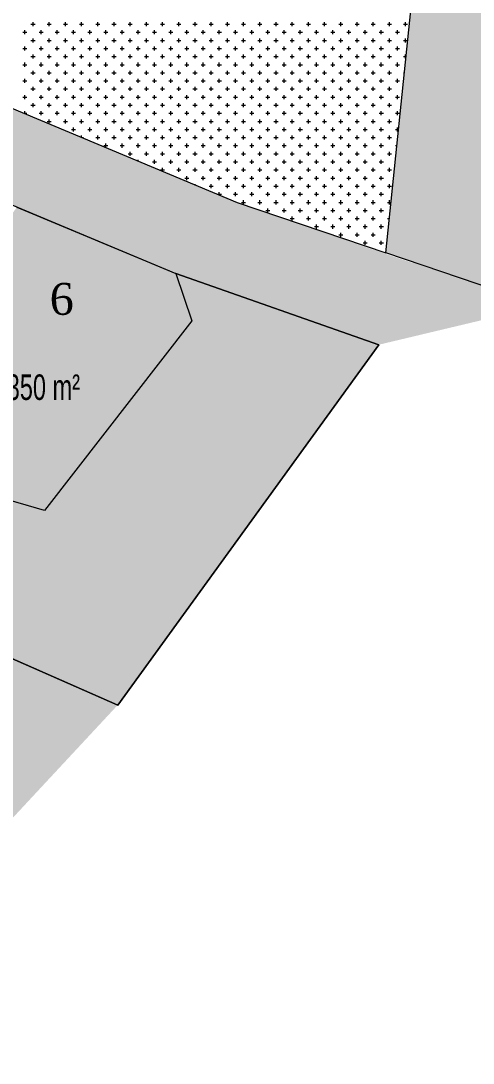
# Model space of a CAD drawing. Header units: metres. Extents: x 476631 to 477421, y 4483749 to 4484052.
# Drawn here: x 476745.1 to 476780.6, y 4483749.4 to 4483831.1 of the extents above; entities that cross this region are included whole.
import ezdxf

# ---------------------------------------------------------------- set-up
doc = ezdxf.new("R2010")
doc.units = ezdxf.units.M
for name, color, linetype, lineweight in [('M2', 1, 'Continuous', 25), ('PL_KÜLTÜREL_TESİS', 151, 'Continuous', 0), ('serbest', 10, 'Continuous', 0), ('TK_PARSEL', 1, 'Continuous', 0), ('ZC_7', 18, 'Continuous', 0)]:
    doc.layers.add(name, color=color, linetype=linetype, lineweight=lineweight)
doc.styles.add('M2', font='', dxfattribs={"width": 0.9, "height": 12})
doc.styles.get("Standard").update_dxf_attribs({"font": 'TimesNewRoman.ttf'})
doc.styles.get('M2').set_extended_font_data('Swis721 LtCn BT')

msp = doc.modelspace()

# ---------------------------------------------------------------- hatches: boundary and pattern name
at = {"layer": 'M2', "true_color": 0x636466}
h = msp.add_hatch(color=251, dxfattribs=at)
h.dxf.hatch_style = 1
h.paths.add_polyline_path([(476762.108, 4483816.903), (476730.459, 4483830.136), (476730.286, 4483832.005), (476721.573, 4483838.246), (476726.272, 4483824.301), (476744.832, 4483816.541), (476757.288, 4483811.333), (476773.205, 4483805.753), (476786.012, 4483808.806), (476773.744, 4483812.878)])
at = {"layer": 'serbest'}
h = msp.add_hatch(color=14, dxfattribs=at)
h.dxf.hatch_style = 1
h.paths.add_polyline_path([(476758.541, 4483807.638), (476757.288, 4483811.333), (476744.83, 4483816.539), (476735.292, 4483803.184), (476732.212, 4483798.87), (476739.075, 4483795.065), (476747.001, 4483792.748)])
at = {"layer": 'TK_PARSEL', "true_color": 0x136734}
h = msp.add_hatch(color=116, dxfattribs=at)
h.dxf.hatch_style = 1
h.paths.add_polyline_path([(476836.659, 4483823.649), (476831.953, 4483841.207), (476782.3, 4483850.423), (476777.593, 4483850.026), (476773.752, 4483812.959), (476786.012, 4483808.806), (476835.196, 4483804.955)])
h = msp.add_hatch(color=116, dxfattribs=at)
h.dxf.hatch_style = 1
h.paths.add_polyline_path([(476773.205, 4483805.753), (476757.288, 4483811.333), (476758.541, 4483807.638), (476747.001, 4483792.748), (476739.075, 4483795.065), (476732.212, 4483798.87), (476732.763, 4483786.87), (476732.637, 4483786.322), (476752.735, 4483777.5)])
h = msp.add_hatch(color=116, dxfattribs=at)
h.dxf.hatch_style = 1
h.paths.add_polyline_path([(476752.735, 4483777.5), (476732.636, 4483786.32), (476730.5, 4483779.615), (476739.043, 4483775.864), (476732.399, 4483760.724, -0.174973), (476727.721, 4483755.802), (476715.63, 4483749.744), (476726.625, 4483749.422)])

# ---------------------------------------------------------------- linework, layer by layer
at = {"layer": 'PL_KÜLTÜREL_TESİS'}
for p, q in [((476773.752, 4483812.959, 218.1), (476777.593, 4483850.026)), ((476730.459, 4483830.136), (476762.108, 4483816.903, 218.1)), ((476762.108, 4483816.903, 218.1), (476773.752, 4483812.959, 218.1))]:
    msp.add_line(p, q, dxfattribs=at)
at = {"layer": 'PL_KÜLTÜREL_TESİS', "linetype": 'Continuous'}
for p, q in [((476745.935, 4483830.885), (476746.252, 4483830.885)), ((476746.094, 4483830.726), (476746.094, 4483831.044)), ((476747.205, 4483830.885), (476747.522, 4483830.885)), ((476747.364, 4483830.726), (476747.364, 4483831.044)), ((476748.475, 4483830.885), (476748.792, 4483830.885)), ((476748.634, 4483830.726), (476748.634, 4483831.044)), ((476749.745, 4483830.885), (476750.062, 4483830.885)), ((476749.904, 4483830.726), (476749.904, 4483831.044)), ((476751.015, 4483830.885), (476751.332, 4483830.885)), ((476751.174, 4483830.726), (476751.174, 4483831.044)), ((476752.285, 4483830.885), (476752.602, 4483830.885)), ((476752.444, 4483830.726), (476752.444, 4483831.044)), ((476753.555, 4483830.885), (476753.872, 4483830.885)), ((476753.714, 4483830.726), (476753.714, 4483831.044)), ((476754.825, 4483830.885), (476755.142, 4483830.885)), ((476754.984, 4483830.726), (476754.984, 4483831.044)), ((476756.095, 4483830.885), (476756.412, 4483830.885)), ((476756.254, 4483830.726), (476756.254, 4483831.044)), ((476757.365, 4483830.885), (476757.682, 4483830.885)), ((476757.524, 4483830.726), (476757.524, 4483831.044)), ((476758.635, 4483830.885), (476758.952, 4483830.885)), ((476758.794, 4483830.726), (476758.794, 4483831.044)), ((476759.905, 4483830.885), (476760.222, 4483830.885)), ((476760.064, 4483830.726), (476760.064, 4483831.044)), ((476761.175, 4483830.885), (476761.492, 4483830.885)), ((476761.334, 4483830.726), (476761.334, 4483831.044)), ((476762.445, 4483830.885), (476762.762, 4483830.885)), ((476762.604, 4483830.726), (476762.604, 4483831.044)), ((476763.715, 4483830.885), (476764.032, 4483830.885)), ((476763.874, 4483830.726), (476763.874, 4483831.044)), ((476764.985, 4483830.885), (476765.302, 4483830.885)), ((476765.144, 4483830.726), (476765.144, 4483831.044)), ((476766.255, 4483830.885), (476766.572, 4483830.885)), ((476766.414, 4483830.726), (476766.414, 4483831.044)), ((476767.525, 4483830.885), (476767.842, 4483830.885)), ((476767.684, 4483830.726), (476767.684, 4483831.044)), ((476768.795, 4483830.885), (476769.112, 4483830.885)), ((476768.954, 4483830.726), (476768.954, 4483831.044)), ((476770.065, 4483830.885), (476770.382, 4483830.885)), ((476770.224, 4483830.726), (476770.224, 4483831.044)), ((476771.335, 4483830.885), (476771.653, 4483830.885)), ((476771.494, 4483830.726), (476771.494, 4483831.044)), ((476772.605, 4483830.885), (476772.922, 4483830.885)), ((476772.764, 4483830.726), (476772.764, 4483831.044)), ((476773.875, 4483830.885), (476774.193, 4483830.885)), ((476774.034, 4483830.726), (476774.034, 4483831.044)), ((476775.145, 4483830.885), (476775.463, 4483830.885)), ((476775.304, 4483830.726), (476775.304, 4483831.044)), ((476745.3, 4483830.25), (476745.617, 4483830.25)), ((476745.459, 4483830.091), (476745.459, 4483830.409)), ((476746.57, 4483830.25), (476746.887, 4483830.25)), ((476746.729, 4483830.091), (476746.729, 4483830.409)), ((476747.84, 4483830.25), (476748.157, 4483830.25)), ((476747.999, 4483830.091), (476747.999, 4483830.409)), ((476749.11, 4483830.25), (476749.427, 4483830.25)), ((476749.269, 4483830.091), (476749.269, 4483830.409)), ((476750.38, 4483830.25), (476750.697, 4483830.25)), ((476750.539, 4483830.091), (476750.539, 4483830.409)), ((476751.65, 4483830.25), (476751.967, 4483830.25)), ((476751.809, 4483830.091), (476751.809, 4483830.409)), ((476752.92, 4483830.25), (476753.237, 4483830.25)), ((476753.079, 4483830.091), (476753.079, 4483830.409)), ((476754.19, 4483830.25), (476754.507, 4483830.25)), ((476754.349, 4483830.091), (476754.349, 4483830.409)), ((476755.46, 4483830.25), (476755.778, 4483830.25)), ((476755.619, 4483830.091), (476755.619, 4483830.409)), ((476756.73, 4483830.25), (476757.047, 4483830.25)), ((476756.889, 4483830.091), (476756.889, 4483830.409)), ((476758, 4483830.25), (476758.318, 4483830.25)), ((476758.159, 4483830.091), (476758.159, 4483830.409)), ((476759.27, 4483830.25), (476759.588, 4483830.25)), ((476759.429, 4483830.091), (476759.429, 4483830.409)), ((476760.54, 4483830.25), (476760.857, 4483830.25)), ((476760.699, 4483830.091), (476760.699, 4483830.409)), ((476761.81, 4483830.25), (476762.127, 4483830.25)), ((476761.969, 4483830.091), (476761.969, 4483830.409)), ((476763.08, 4483830.25), (476763.397, 4483830.25)), ((476763.239, 4483830.091), (476763.239, 4483830.409)), ((476764.35, 4483830.25), (476764.667, 4483830.25)), ((476764.509, 4483830.091), (476764.509, 4483830.409)), ((476765.62, 4483830.25), (476765.937, 4483830.25)), ((476765.779, 4483830.091), (476765.779, 4483830.409)), ((476766.89, 4483830.25), (476767.207, 4483830.25)), ((476767.049, 4483830.091), (476767.049, 4483830.409)), ((476768.16, 4483830.25), (476768.477, 4483830.25)), ((476768.319, 4483830.091), (476768.319, 4483830.409)), ((476769.43, 4483830.25), (476769.747, 4483830.25)), ((476769.589, 4483830.091), (476769.589, 4483830.409)), ((476770.7, 4483830.25), (476771.017, 4483830.25)), ((476770.859, 4483830.091), (476770.859, 4483830.409)), ((476771.97, 4483830.25), (476772.287, 4483830.25)), ((476772.129, 4483830.091), (476772.129, 4483830.409)), ((476773.24, 4483830.25), (476773.557, 4483830.25)), ((476773.399, 4483830.091), (476773.399, 4483830.409)), ((476774.51, 4483830.25), (476774.828, 4483830.25)), ((476774.669, 4483830.091), (476774.669, 4483830.409)), ((476745.459, 4483828.821), (476745.459, 4483829.139)), ((476745.935, 4483829.615), (476746.252, 4483829.615)), ((476746.094, 4483829.456), (476746.094, 4483829.774)), ((476746.729, 4483828.821), (476746.729, 4483829.139)), ((476747.205, 4483829.615), (476747.522, 4483829.615)), ((476747.364, 4483829.456), (476747.364, 4483829.774)), ((476747.999, 4483828.821), (476747.999, 4483829.139)), ((476748.475, 4483829.615), (476748.792, 4483829.615)), ((476748.634, 4483829.456), (476748.634, 4483829.774)), ((476749.269, 4483828.821), (476749.269, 4483829.139)), ((476749.745, 4483829.615), (476750.062, 4483829.615)), ((476749.904, 4483829.456), (476749.904, 4483829.774)), ((476750.539, 4483828.821), (476750.539, 4483829.139)), ((476751.015, 4483829.615), (476751.332, 4483829.615)), ((476751.174, 4483829.456), (476751.174, 4483829.774)), ((476751.809, 4483828.821), (476751.809, 4483829.139)), ((476752.285, 4483829.615), (476752.602, 4483829.615)), ((476752.444, 4483829.456), (476752.444, 4483829.774)), ((476753.079, 4483828.821), (476753.079, 4483829.139)), ((476753.555, 4483829.615), (476753.872, 4483829.615)), ((476753.714, 4483829.456), (476753.714, 4483829.774)), ((476754.349, 4483828.821), (476754.349, 4483829.139)), ((476754.825, 4483829.615), (476755.142, 4483829.615)), ((476754.984, 4483829.456), (476754.984, 4483829.774)), ((476755.619, 4483828.821), (476755.619, 4483829.139)), ((476756.095, 4483829.615), (476756.412, 4483829.615)), ((476756.254, 4483829.456), (476756.254, 4483829.774)), ((476756.889, 4483828.821), (476756.889, 4483829.139)), ((476757.365, 4483829.615), (476757.682, 4483829.615)), ((476757.524, 4483829.456), (476757.524, 4483829.774)), ((476758.159, 4483828.821), (476758.159, 4483829.139)), ((476758.635, 4483829.615), (476758.952, 4483829.615)), ((476758.794, 4483829.456), (476758.794, 4483829.774)), ((476759.429, 4483828.821), (476759.429, 4483829.139)), ((476759.905, 4483829.615), (476760.222, 4483829.615)), ((476760.064, 4483829.456), (476760.064, 4483829.774)), ((476760.699, 4483828.821), (476760.699, 4483829.139)), ((476761.175, 4483829.615), (476761.492, 4483829.615)), ((476761.334, 4483829.456), (476761.334, 4483829.774)), ((476761.969, 4483828.821), (476761.969, 4483829.139)), ((476762.445, 4483829.615), (476762.762, 4483829.615)), ((476762.604, 4483829.456), (476762.604, 4483829.774)), ((476763.239, 4483828.821), (476763.239, 4483829.139)), ((476763.715, 4483829.615), (476764.032, 4483829.615)), ((476763.874, 4483829.456), (476763.874, 4483829.774)), ((476764.509, 4483828.821), (476764.509, 4483829.139)), ((476764.985, 4483829.615), (476765.302, 4483829.615)), ((476765.144, 4483829.456), (476765.144, 4483829.774)), ((476765.779, 4483828.821), (476765.779, 4483829.139)), ((476766.255, 4483829.615), (476766.572, 4483829.615)), ((476766.414, 4483829.456), (476766.414, 4483829.774)), ((476767.049, 4483828.821), (476767.049, 4483829.139)), ((476767.525, 4483829.615), (476767.842, 4483829.615)), ((476767.684, 4483829.456), (476767.684, 4483829.774)), ((476768.319, 4483828.821), (476768.319, 4483829.139)), ((476768.795, 4483829.615), (476769.112, 4483829.615)), ((476768.954, 4483829.456), (476768.954, 4483829.774)), ((476769.589, 4483828.821), (476769.589, 4483829.139)), ((476770.065, 4483829.615), (476770.382, 4483829.615)), ((476770.224, 4483829.456), (476770.224, 4483829.774)), ((476770.859, 4483828.821), (476770.859, 4483829.139)), ((476771.335, 4483829.615), (476771.653, 4483829.615)), ((476771.494, 4483829.456), (476771.494, 4483829.774)), ((476772.129, 4483828.821), (476772.129, 4483829.139)), ((476772.605, 4483829.615), (476772.922, 4483829.615)), ((476772.764, 4483829.456), (476772.764, 4483829.774)), ((476773.399, 4483828.821), (476773.399, 4483829.139)), ((476773.875, 4483829.615), (476774.193, 4483829.615)), ((476774.034, 4483829.456), (476774.034, 4483829.774)), ((476774.669, 4483828.821), (476774.669, 4483829.139)), ((476775.145, 4483829.615), (476775.463, 4483829.615)), ((476775.304, 4483829.456), (476775.304, 4483829.774)), ((476745.3, 4483828.98), (476745.617, 4483828.98)), ((476745.935, 4483828.345), (476746.252, 4483828.345)), ((476746.094, 4483828.186), (476746.094, 4483828.504)), ((476746.57, 4483828.98), (476746.887, 4483828.98)), ((476747.205, 4483828.345), (476747.522, 4483828.345)), ((476747.364, 4483828.186), (476747.364, 4483828.504)), ((476747.84, 4483828.98), (476748.157, 4483828.98)), ((476748.475, 4483828.345), (476748.792, 4483828.345)), ((476748.634, 4483828.186), (476748.634, 4483828.504)), ((476749.11, 4483828.98), (476749.427, 4483828.98)), ((476749.745, 4483828.345), (476750.062, 4483828.345)), ((476749.904, 4483828.186), (476749.904, 4483828.504)), ((476750.38, 4483828.98), (476750.697, 4483828.98)), ((476751.015, 4483828.345), (476751.332, 4483828.345)), ((476751.174, 4483828.186), (476751.174, 4483828.504)), ((476751.65, 4483828.98), (476751.967, 4483828.98)), ((476752.285, 4483828.345), (476752.602, 4483828.345)), ((476752.444, 4483828.186), (476752.444, 4483828.504)), ((476752.92, 4483828.98), (476753.237, 4483828.98)), ((476753.555, 4483828.345), (476753.872, 4483828.345)), ((476753.714, 4483828.186), (476753.714, 4483828.504)), ((476754.19, 4483828.98), (476754.507, 4483828.98)), ((476754.825, 4483828.345), (476755.142, 4483828.345)), ((476754.984, 4483828.186), (476754.984, 4483828.504)), ((476755.46, 4483828.98), (476755.778, 4483828.98)), ((476756.095, 4483828.345), (476756.412, 4483828.345)), ((476756.254, 4483828.186), (476756.254, 4483828.504)), ((476756.73, 4483828.98), (476757.047, 4483828.98)), ((476757.365, 4483828.345), (476757.682, 4483828.345)), ((476757.524, 4483828.186), (476757.524, 4483828.504)), ((476758, 4483828.98), (476758.318, 4483828.98)), ((476758.635, 4483828.345), (476758.952, 4483828.345)), ((476758.794, 4483828.186), (476758.794, 4483828.504)), ((476759.27, 4483828.98), (476759.588, 4483828.98)), ((476759.905, 4483828.345), (476760.222, 4483828.345)), ((476760.064, 4483828.186), (476760.064, 4483828.504)), ((476760.54, 4483828.98), (476760.857, 4483828.98)), ((476761.175, 4483828.345), (476761.492, 4483828.345)), ((476761.334, 4483828.186), (476761.334, 4483828.504)), ((476761.81, 4483828.98), (476762.127, 4483828.98)), ((476762.445, 4483828.345), (476762.762, 4483828.345)), ((476762.604, 4483828.186), (476762.604, 4483828.504)), ((476763.08, 4483828.98), (476763.397, 4483828.98)), ((476763.715, 4483828.345), (476764.032, 4483828.345)), ((476763.874, 4483828.186), (476763.874, 4483828.504)), ((476764.35, 4483828.98), (476764.667, 4483828.98)), ((476764.985, 4483828.345), (476765.302, 4483828.345)), ((476765.144, 4483828.186), (476765.144, 4483828.504)), ((476765.62, 4483828.98), (476765.937, 4483828.98)), ((476766.255, 4483828.345), (476766.572, 4483828.345)), ((476766.414, 4483828.186), (476766.414, 4483828.504)), ((476766.89, 4483828.98), (476767.207, 4483828.98)), ((476767.525, 4483828.345), (476767.842, 4483828.345)), ((476767.684, 4483828.186), (476767.684, 4483828.504)), ((476768.16, 4483828.98), (476768.477, 4483828.98)), ((476768.795, 4483828.345), (476769.112, 4483828.345)), ((476768.954, 4483828.186), (476768.954, 4483828.504)), ((476769.43, 4483828.98), (476769.747, 4483828.98)), ((476770.065, 4483828.345), (476770.382, 4483828.345)), ((476770.224, 4483828.186), (476770.224, 4483828.504)), ((476770.7, 4483828.98), (476771.017, 4483828.98)), ((476771.335, 4483828.345), (476771.653, 4483828.345)), ((476771.494, 4483828.186), (476771.494, 4483828.504)), ((476771.97, 4483828.98), (476772.287, 4483828.98)), ((476772.605, 4483828.345), (476772.922, 4483828.345)), ((476772.764, 4483828.186), (476772.764, 4483828.504)), ((476773.24, 4483828.98), (476773.557, 4483828.98)), ((476773.875, 4483828.345), (476774.193, 4483828.345)), ((476774.034, 4483828.186), (476774.034, 4483828.504)), ((476774.51, 4483828.98), (476774.828, 4483828.98)), ((476775.145, 4483828.345), (476775.346, 4483828.345)), ((476775.304, 4483828.186), (476775.304, 4483828.504)), ((476745.3, 4483827.71), (476745.617, 4483827.71)), ((476745.459, 4483827.551), (476745.459, 4483827.869)), ((476746.57, 4483827.71), (476746.887, 4483827.71)), ((476746.729, 4483827.551), (476746.729, 4483827.869)), ((476747.84, 4483827.71), (476748.157, 4483827.71)), ((476747.999, 4483827.551), (476747.999, 4483827.869)), ((476749.11, 4483827.71), (476749.427, 4483827.71)), ((476749.269, 4483827.551), (476749.269, 4483827.869)), ((476750.38, 4483827.71), (476750.697, 4483827.71)), ((476750.539, 4483827.551), (476750.539, 4483827.869)), ((476751.65, 4483827.71), (476751.967, 4483827.71)), ((476751.809, 4483827.551), (476751.809, 4483827.869)), ((476752.92, 4483827.71), (476753.237, 4483827.71)), ((476753.079, 4483827.551), (476753.079, 4483827.869)), ((476754.19, 4483827.71), (476754.507, 4483827.71)), ((476754.349, 4483827.551), (476754.349, 4483827.869)), ((476755.46, 4483827.71), (476755.778, 4483827.71)), ((476755.619, 4483827.551), (476755.619, 4483827.869)), ((476756.73, 4483827.71), (476757.047, 4483827.71)), ((476756.889, 4483827.551), (476756.889, 4483827.869)), ((476758, 4483827.71), (476758.318, 4483827.71)), ((476758.159, 4483827.551), (476758.159, 4483827.869)), ((476759.27, 4483827.71), (476759.588, 4483827.71)), ((476759.429, 4483827.551), (476759.429, 4483827.869)), ((476760.54, 4483827.71), (476760.857, 4483827.71)), ((476760.699, 4483827.551), (476760.699, 4483827.869)), ((476761.81, 4483827.71), (476762.127, 4483827.71)), ((476761.969, 4483827.551), (476761.969, 4483827.869)), ((476763.08, 4483827.71), (476763.397, 4483827.71)), ((476763.239, 4483827.551), (476763.239, 4483827.869)), ((476764.35, 4483827.71), (476764.667, 4483827.71)), ((476764.509, 4483827.551), (476764.509, 4483827.869)), ((476765.62, 4483827.71), (476765.937, 4483827.71)), ((476765.779, 4483827.551), (476765.779, 4483827.869)), ((476766.89, 4483827.71), (476767.207, 4483827.71)), ((476767.049, 4483827.551), (476767.049, 4483827.869)), ((476768.16, 4483827.71), (476768.477, 4483827.71)), ((476768.319, 4483827.551), (476768.319, 4483827.869)), ((476769.43, 4483827.71), (476769.747, 4483827.71)), ((476769.589, 4483827.551), (476769.589, 4483827.869)), ((476770.7, 4483827.71), (476771.017, 4483827.71)), ((476770.859, 4483827.551), (476770.859, 4483827.869)), ((476771.97, 4483827.71), (476772.287, 4483827.71)), ((476772.129, 4483827.551), (476772.129, 4483827.869)), ((476773.24, 4483827.71), (476773.557, 4483827.71)), ((476773.399, 4483827.551), (476773.399, 4483827.869)), ((476774.51, 4483827.71), (476774.828, 4483827.71)), ((476774.669, 4483827.551), (476774.669, 4483827.869)), ((476745.459, 4483826.281), (476745.459, 4483826.599)), ((476745.935, 4483827.075), (476746.252, 4483827.075)), ((476746.094, 4483826.916), (476746.094, 4483827.234)), ((476746.729, 4483826.281), (476746.729, 4483826.599)), ((476747.205, 4483827.075), (476747.522, 4483827.075)), ((476747.364, 4483826.916), (476747.364, 4483827.234)), ((476747.999, 4483826.281), (476747.999, 4483826.599)), ((476748.475, 4483827.075), (476748.792, 4483827.075)), ((476748.634, 4483826.916), (476748.634, 4483827.234)), ((476749.269, 4483826.281), (476749.269, 4483826.599)), ((476749.745, 4483827.075), (476750.062, 4483827.075)), ((476749.904, 4483826.916), (476749.904, 4483827.234)), ((476750.539, 4483826.281), (476750.539, 4483826.599)), ((476751.015, 4483827.075), (476751.332, 4483827.075)), ((476751.174, 4483826.916), (476751.174, 4483827.234)), ((476751.809, 4483826.281), (476751.809, 4483826.599)), ((476752.285, 4483827.075), (476752.602, 4483827.075)), ((476752.444, 4483826.916), (476752.444, 4483827.234)), ((476753.079, 4483826.281), (476753.079, 4483826.599)), ((476753.555, 4483827.075), (476753.872, 4483827.075)), ((476753.714, 4483826.916), (476753.714, 4483827.234)), ((476754.349, 4483826.281), (476754.349, 4483826.599)), ((476754.825, 4483827.075), (476755.142, 4483827.075)), ((476754.984, 4483826.916), (476754.984, 4483827.234)), ((476755.619, 4483826.281), (476755.619, 4483826.599)), ((476756.095, 4483827.075), (476756.412, 4483827.075)), ((476756.254, 4483826.916), (476756.254, 4483827.234)), ((476756.889, 4483826.281), (476756.889, 4483826.599)), ((476757.365, 4483827.075), (476757.682, 4483827.075)), ((476757.524, 4483826.916), (476757.524, 4483827.234)), ((476758.159, 4483826.281), (476758.159, 4483826.599)), ((476758.635, 4483827.075), (476758.952, 4483827.075)), ((476758.794, 4483826.916), (476758.794, 4483827.234)), ((476759.429, 4483826.281), (476759.429, 4483826.599)), ((476759.905, 4483827.075), (476760.222, 4483827.075)), ((476760.064, 4483826.916), (476760.064, 4483827.234)), ((476760.699, 4483826.281), (476760.699, 4483826.599)), ((476761.175, 4483827.075), (476761.492, 4483827.075)), ((476761.334, 4483826.916), (476761.334, 4483827.234)), ((476761.969, 4483826.281), (476761.969, 4483826.599)), ((476762.445, 4483827.075), (476762.762, 4483827.075)), ((476762.604, 4483826.916), (476762.604, 4483827.234)), ((476763.239, 4483826.281), (476763.239, 4483826.599)), ((476763.715, 4483827.075), (476764.032, 4483827.075)), ((476763.874, 4483826.916), (476763.874, 4483827.234)), ((476764.509, 4483826.281), (476764.509, 4483826.599)), ((476764.985, 4483827.075), (476765.302, 4483827.075)), ((476765.144, 4483826.916), (476765.144, 4483827.234)), ((476765.779, 4483826.281), (476765.779, 4483826.599)), ((476766.255, 4483827.075), (476766.572, 4483827.075)), ((476766.414, 4483826.916), (476766.414, 4483827.234)), ((476767.049, 4483826.281), (476767.049, 4483826.599)), ((476767.525, 4483827.075), (476767.842, 4483827.075)), ((476767.684, 4483826.916), (476767.684, 4483827.234)), ((476768.319, 4483826.281), (476768.319, 4483826.599)), ((476768.795, 4483827.075), (476769.112, 4483827.075)), ((476768.954, 4483826.916), (476768.954, 4483827.234)), ((476769.589, 4483826.281), (476769.589, 4483826.599)), ((476770.065, 4483827.075), (476770.382, 4483827.075)), ((476770.224, 4483826.916), (476770.224, 4483827.234)), ((476770.859, 4483826.281), (476770.859, 4483826.599)), ((476771.335, 4483827.075), (476771.653, 4483827.075)), ((476771.494, 4483826.916), (476771.494, 4483827.234)), ((476772.129, 4483826.281), (476772.129, 4483826.599)), ((476772.605, 4483827.075), (476772.922, 4483827.075)), ((476772.764, 4483826.916), (476772.764, 4483827.234)), ((476773.399, 4483826.281), (476773.399, 4483826.599)), ((476773.875, 4483827.075), (476774.193, 4483827.075)), ((476774.034, 4483826.916), (476774.034, 4483827.234)), ((476774.669, 4483826.281), (476774.669, 4483826.599)), ((476775.145, 4483827.075), (476775.215, 4483827.075)), ((476745.3, 4483826.44), (476745.617, 4483826.44)), ((476745.935, 4483825.805), (476746.252, 4483825.805)), ((476746.094, 4483825.646), (476746.094, 4483825.964)), ((476746.57, 4483826.44), (476746.887, 4483826.44)), ((476747.205, 4483825.805), (476747.522, 4483825.805)), ((476747.364, 4483825.646), (476747.364, 4483825.964)), ((476747.84, 4483826.44), (476748.157, 4483826.44)), ((476748.475, 4483825.805), (476748.792, 4483825.805)), ((476748.634, 4483825.646), (476748.634, 4483825.964)), ((476749.11, 4483826.44), (476749.427, 4483826.44)), ((476749.745, 4483825.805), (476750.062, 4483825.805)), ((476749.904, 4483825.646), (476749.904, 4483825.964)), ((476750.38, 4483826.44), (476750.697, 4483826.44)), ((476751.015, 4483825.805), (476751.332, 4483825.805)), ((476751.174, 4483825.646), (476751.174, 4483825.964)), ((476751.65, 4483826.44), (476751.967, 4483826.44)), ((476752.285, 4483825.805), (476752.602, 4483825.805)), ((476752.444, 4483825.646), (476752.444, 4483825.964)), ((476752.92, 4483826.44), (476753.237, 4483826.44)), ((476753.555, 4483825.805), (476753.872, 4483825.805)), ((476753.714, 4483825.646), (476753.714, 4483825.964)), ((476754.19, 4483826.44), (476754.507, 4483826.44)), ((476754.825, 4483825.805), (476755.142, 4483825.805)), ((476754.984, 4483825.646), (476754.984, 4483825.964)), ((476755.46, 4483826.44), (476755.778, 4483826.44)), ((476756.095, 4483825.805), (476756.412, 4483825.805)), ((476756.254, 4483825.646), (476756.254, 4483825.964)), ((476756.73, 4483826.44), (476757.047, 4483826.44)), ((476757.365, 4483825.805), (476757.682, 4483825.805)), ((476757.524, 4483825.646), (476757.524, 4483825.964)), ((476758, 4483826.44), (476758.318, 4483826.44)), ((476758.635, 4483825.805), (476758.952, 4483825.805)), ((476758.794, 4483825.646), (476758.794, 4483825.964)), ((476759.27, 4483826.44), (476759.588, 4483826.44)), ((476759.905, 4483825.805), (476760.222, 4483825.805)), ((476760.064, 4483825.646), (476760.064, 4483825.964)), ((476760.54, 4483826.44), (476760.857, 4483826.44)), ((476761.175, 4483825.805), (476761.492, 4483825.805)), ((476761.334, 4483825.646), (476761.334, 4483825.964)), ((476761.81, 4483826.44), (476762.127, 4483826.44)), ((476762.445, 4483825.805), (476762.762, 4483825.805)), ((476762.604, 4483825.646), (476762.604, 4483825.964)), ((476763.08, 4483826.44), (476763.397, 4483826.44)), ((476763.715, 4483825.805), (476764.032, 4483825.805)), ((476763.874, 4483825.646), (476763.874, 4483825.964)), ((476764.35, 4483826.44), (476764.667, 4483826.44)), ((476764.985, 4483825.805), (476765.302, 4483825.805)), ((476765.144, 4483825.646), (476765.144, 4483825.964)), ((476765.62, 4483826.44), (476765.937, 4483826.44)), ((476766.255, 4483825.805), (476766.572, 4483825.805)), ((476766.414, 4483825.646), (476766.414, 4483825.964)), ((476766.89, 4483826.44), (476767.207, 4483826.44)), ((476767.525, 4483825.805), (476767.842, 4483825.805)), ((476767.684, 4483825.646), (476767.684, 4483825.964)), ((476768.16, 4483826.44), (476768.477, 4483826.44)), ((476768.795, 4483825.805), (476769.112, 4483825.805)), ((476768.954, 4483825.646), (476768.954, 4483825.964)), ((476769.43, 4483826.44), (476769.747, 4483826.44)), ((476770.065, 4483825.805), (476770.382, 4483825.805)), ((476770.224, 4483825.646), (476770.224, 4483825.964)), ((476770.7, 4483826.44), (476771.017, 4483826.44)), ((476771.335, 4483825.805), (476771.653, 4483825.805)), ((476771.494, 4483825.646), (476771.494, 4483825.964)), ((476771.97, 4483826.44), (476772.287, 4483826.44)), ((476772.605, 4483825.805), (476772.922, 4483825.805)), ((476772.764, 4483825.646), (476772.764, 4483825.964)), ((476773.24, 4483826.44), (476773.557, 4483826.44)), ((476773.875, 4483825.805), (476774.193, 4483825.805)), ((476774.034, 4483825.646), (476774.034, 4483825.964)), ((476774.51, 4483826.44), (476774.828, 4483826.44)), ((476745.3, 4483825.17), (476745.617, 4483825.17)), ((476745.459, 4483825.011), (476745.459, 4483825.329)), ((476746.57, 4483825.17), (476746.887, 4483825.17)), ((476746.729, 4483825.011), (476746.729, 4483825.329)), ((476747.84, 4483825.17), (476748.157, 4483825.17)), ((476747.999, 4483825.011), (476747.999, 4483825.329)), ((476749.11, 4483825.17), (476749.427, 4483825.17)), ((476749.269, 4483825.011), (476749.269, 4483825.329)), ((476750.38, 4483825.17), (476750.697, 4483825.17)), ((476750.539, 4483825.011), (476750.539, 4483825.329)), ((476751.65, 4483825.17), (476751.967, 4483825.17)), ((476751.809, 4483825.011), (476751.809, 4483825.329)), ((476752.92, 4483825.17), (476753.237, 4483825.17)), ((476753.079, 4483825.011), (476753.079, 4483825.329)), ((476754.19, 4483825.17), (476754.507, 4483825.17)), ((476754.349, 4483825.011), (476754.349, 4483825.329)), ((476755.46, 4483825.17), (476755.778, 4483825.17)), ((476755.619, 4483825.011), (476755.619, 4483825.329)), ((476756.73, 4483825.17), (476757.047, 4483825.17)), ((476756.889, 4483825.011), (476756.889, 4483825.329)), ((476758, 4483825.17), (476758.318, 4483825.17)), ((476758.159, 4483825.011), (476758.159, 4483825.329)), ((476759.27, 4483825.17), (476759.588, 4483825.17)), ((476759.429, 4483825.011), (476759.429, 4483825.329)), ((476760.54, 4483825.17), (476760.857, 4483825.17)), ((476760.699, 4483825.011), (476760.699, 4483825.329)), ((476761.81, 4483825.17), (476762.127, 4483825.17)), ((476761.969, 4483825.011), (476761.969, 4483825.329)), ((476763.08, 4483825.17), (476763.397, 4483825.17)), ((476763.239, 4483825.011), (476763.239, 4483825.329)), ((476764.35, 4483825.17), (476764.667, 4483825.17)), ((476764.509, 4483825.011), (476764.509, 4483825.329)), ((476765.62, 4483825.17), (476765.937, 4483825.17)), ((476765.779, 4483825.011), (476765.779, 4483825.329)), ((476766.89, 4483825.17), (476767.207, 4483825.17)), ((476767.049, 4483825.011), (476767.049, 4483825.329)), ((476768.16, 4483825.17), (476768.477, 4483825.17)), ((476768.319, 4483825.011), (476768.319, 4483825.329)), ((476769.43, 4483825.17), (476769.747, 4483825.17)), ((476769.589, 4483825.011), (476769.589, 4483825.329)), ((476770.7, 4483825.17), (476771.017, 4483825.17)), ((476770.859, 4483825.011), (476770.859, 4483825.329)), ((476771.97, 4483825.17), (476772.287, 4483825.17)), ((476772.129, 4483825.011), (476772.129, 4483825.329)), ((476773.24, 4483825.17), (476773.557, 4483825.17)), ((476773.399, 4483825.011), (476773.399, 4483825.329)), ((476774.51, 4483825.17), (476774.828, 4483825.17)), ((476774.669, 4483825.011), (476774.669, 4483825.329)), ((476745.935, 4483824.535), (476746.252, 4483824.535)), ((476746.094, 4483824.376), (476746.094, 4483824.694)), ((476747.205, 4483824.535), (476747.522, 4483824.535)), ((476747.364, 4483824.376), (476747.364, 4483824.694)), ((476748.475, 4483824.535), (476748.792, 4483824.535)), ((476748.634, 4483824.376), (476748.634, 4483824.694)), ((476749.745, 4483824.535), (476750.062, 4483824.535)), ((476749.904, 4483824.376), (476749.904, 4483824.694)), ((476751.015, 4483824.535), (476751.332, 4483824.535)), ((476751.174, 4483824.376), (476751.174, 4483824.694)), ((476752.285, 4483824.535), (476752.602, 4483824.535)), ((476752.444, 4483824.376), (476752.444, 4483824.694)), ((476753.555, 4483824.535), (476753.872, 4483824.535)), ((476753.714, 4483824.376), (476753.714, 4483824.694)), ((476754.825, 4483824.535), (476755.142, 4483824.535)), ((476754.984, 4483824.376), (476754.984, 4483824.694)), ((476756.095, 4483824.535), (476756.412, 4483824.535)), ((476756.254, 4483824.376), (476756.254, 4483824.694)), ((476757.365, 4483824.535), (476757.682, 4483824.535)), ((476757.524, 4483824.376), (476757.524, 4483824.694)), ((476758.635, 4483824.535), (476758.952, 4483824.535)), ((476758.794, 4483824.376), (476758.794, 4483824.694)), ((476759.905, 4483824.535), (476760.222, 4483824.535)), ((476760.064, 4483824.376), (476760.064, 4483824.694)), ((476761.175, 4483824.535), (476761.492, 4483824.535)), ((476761.334, 4483824.376), (476761.334, 4483824.694)), ((476762.445, 4483824.535), (476762.762, 4483824.535)), ((476762.604, 4483824.376), (476762.604, 4483824.694)), ((476763.715, 4483824.535), (476764.032, 4483824.535)), ((476763.874, 4483824.376), (476763.874, 4483824.694)), ((476764.985, 4483824.535), (476765.302, 4483824.535)), ((476765.144, 4483824.376), (476765.144, 4483824.694)), ((476766.255, 4483824.535), (476766.572, 4483824.535)), ((476766.414, 4483824.376), (476766.414, 4483824.694)), ((476767.525, 4483824.535), (476767.842, 4483824.535)), ((476767.684, 4483824.376), (476767.684, 4483824.694)), ((476768.795, 4483824.535), (476769.112, 4483824.535)), ((476768.954, 4483824.376), (476768.954, 4483824.694)), ((476770.065, 4483824.535), (476770.382, 4483824.535)), ((476770.224, 4483824.376), (476770.224, 4483824.694)), ((476771.335, 4483824.535), (476771.653, 4483824.535)), ((476771.494, 4483824.376), (476771.494, 4483824.694)), ((476772.605, 4483824.535), (476772.922, 4483824.535)), ((476772.764, 4483824.376), (476772.764, 4483824.694)), ((476773.875, 4483824.535), (476774.193, 4483824.535)), ((476774.034, 4483824.376), (476774.034, 4483824.694)), ((476745.374, 4483823.9), (476745.617, 4483823.9)), ((476745.459, 4483823.865), (476745.459, 4483824.059)), ((476746.57, 4483823.9), (476746.887, 4483823.9)), ((476746.729, 4483823.741), (476746.729, 4483824.059)), ((476747.364, 4483823.106), (476747.364, 4483823.424)), ((476747.84, 4483823.9), (476748.157, 4483823.9)), ((476747.999, 4483823.741), (476747.999, 4483824.059)), ((476748.634, 4483823.106), (476748.634, 4483823.424)), ((476749.11, 4483823.9), (476749.427, 4483823.9)), ((476749.269, 4483823.741), (476749.269, 4483824.059)), ((476749.904, 4483823.106), (476749.904, 4483823.424)), ((476750.38, 4483823.9), (476750.697, 4483823.9)), ((476750.539, 4483823.741), (476750.539, 4483824.059)), ((476751.174, 4483823.106), (476751.174, 4483823.424)), ((476751.65, 4483823.9), (476751.967, 4483823.9)), ((476751.809, 4483823.741), (476751.809, 4483824.059)), ((476752.444, 4483823.106), (476752.444, 4483823.424)), ((476752.92, 4483823.9), (476753.237, 4483823.9)), ((476753.079, 4483823.741), (476753.079, 4483824.059)), ((476753.714, 4483823.106), (476753.714, 4483823.424)), ((476754.19, 4483823.9), (476754.507, 4483823.9)), ((476754.349, 4483823.741), (476754.349, 4483824.059)), ((476754.984, 4483823.106), (476754.984, 4483823.424)), ((476755.46, 4483823.9), (476755.778, 4483823.9)), ((476755.619, 4483823.741), (476755.619, 4483824.059)), ((476756.254, 4483823.106), (476756.254, 4483823.424)), ((476756.73, 4483823.9), (476757.047, 4483823.9)), ((476756.889, 4483823.741), (476756.889, 4483824.059)), ((476757.524, 4483823.106), (476757.524, 4483823.424)), ((476758, 4483823.9), (476758.318, 4483823.9)), ((476758.159, 4483823.741), (476758.159, 4483824.059)), ((476758.794, 4483823.106), (476758.794, 4483823.424)), ((476759.27, 4483823.9), (476759.588, 4483823.9)), ((476759.429, 4483823.741), (476759.429, 4483824.059)), ((476760.064, 4483823.106), (476760.064, 4483823.424)), ((476760.54, 4483823.9), (476760.857, 4483823.9)), ((476760.699, 4483823.741), (476760.699, 4483824.059)), ((476761.334, 4483823.106), (476761.334, 4483823.424)), ((476761.81, 4483823.9), (476762.127, 4483823.9)), ((476761.969, 4483823.741), (476761.969, 4483824.059)), ((476762.604, 4483823.106), (476762.604, 4483823.424)), ((476763.08, 4483823.9), (476763.397, 4483823.9)), ((476763.239, 4483823.741), (476763.239, 4483824.059)), ((476763.874, 4483823.106), (476763.874, 4483823.424)), ((476764.35, 4483823.9), (476764.667, 4483823.9)), ((476764.509, 4483823.741), (476764.509, 4483824.059)), ((476765.144, 4483823.106), (476765.144, 4483823.424)), ((476765.62, 4483823.9), (476765.937, 4483823.9)), ((476765.779, 4483823.741), (476765.779, 4483824.059)), ((476766.414, 4483823.106), (476766.414, 4483823.424)), ((476766.89, 4483823.9), (476767.207, 4483823.9)), ((476767.049, 4483823.741), (476767.049, 4483824.059)), ((476767.684, 4483823.106), (476767.684, 4483823.424)), ((476768.16, 4483823.9), (476768.477, 4483823.9)), ((476768.319, 4483823.741), (476768.319, 4483824.059)), ((476768.954, 4483823.106), (476768.954, 4483823.424)), ((476769.43, 4483823.9), (476769.747, 4483823.9)), ((476769.589, 4483823.741), (476769.589, 4483824.059)), ((476770.224, 4483823.106), (476770.224, 4483823.424)), ((476770.7, 4483823.9), (476771.017, 4483823.9)), ((476770.859, 4483823.741), (476770.859, 4483824.059)), ((476771.494, 4483823.106), (476771.494, 4483823.424)), ((476771.97, 4483823.9), (476772.287, 4483823.9)), ((476772.129, 4483823.741), (476772.129, 4483824.059)), ((476772.764, 4483823.106), (476772.764, 4483823.424)), ((476773.24, 4483823.9), (476773.557, 4483823.9)), ((476773.399, 4483823.741), (476773.399, 4483824.059)), ((476774.034, 4483823.106), (476774.034, 4483823.424)), ((476774.51, 4483823.9), (476774.828, 4483823.9)), ((476774.669, 4483823.741), (476774.669, 4483824.059)), ((476747.205, 4483823.265), (476747.522, 4483823.265)), ((476748.475, 4483823.265), (476748.792, 4483823.265)), ((476749.11, 4483822.63), (476749.427, 4483822.63)), ((476749.269, 4483822.471), (476749.269, 4483822.789)), ((476749.745, 4483823.265), (476750.062, 4483823.265)), ((476750.38, 4483822.63), (476750.697, 4483822.63)), ((476750.539, 4483822.471), (476750.539, 4483822.789)), ((476751.015, 4483823.265), (476751.332, 4483823.265)), ((476751.65, 4483822.63), (476751.967, 4483822.63)), ((476751.809, 4483822.471), (476751.809, 4483822.789)), ((476752.285, 4483823.265), (476752.602, 4483823.265)), ((476752.92, 4483822.63), (476753.237, 4483822.63)), ((476753.079, 4483822.471), (476753.079, 4483822.789)), ((476753.555, 4483823.265), (476753.872, 4483823.265)), ((476754.19, 4483822.63), (476754.507, 4483822.63)), ((476754.349, 4483822.471), (476754.349, 4483822.789)), ((476754.825, 4483823.265), (476755.142, 4483823.265)), ((476755.46, 4483822.63), (476755.778, 4483822.63)), ((476755.619, 4483822.471), (476755.619, 4483822.789)), ((476756.095, 4483823.265), (476756.412, 4483823.265)), ((476756.73, 4483822.63), (476757.047, 4483822.63)), ((476756.889, 4483822.471), (476756.889, 4483822.789)), ((476757.365, 4483823.265), (476757.682, 4483823.265)), ((476758, 4483822.63), (476758.318, 4483822.63)), ((476758.159, 4483822.471), (476758.159, 4483822.789)), ((476758.635, 4483823.265), (476758.952, 4483823.265)), ((476759.27, 4483822.63), (476759.588, 4483822.63)), ((476759.429, 4483822.471), (476759.429, 4483822.789)), ((476759.905, 4483823.265), (476760.222, 4483823.265)), ((476760.54, 4483822.63), (476760.857, 4483822.63)), ((476760.699, 4483822.471), (476760.699, 4483822.789)), ((476761.175, 4483823.265), (476761.492, 4483823.265)), ((476761.81, 4483822.63), (476762.127, 4483822.63)), ((476761.969, 4483822.471), (476761.969, 4483822.789)), ((476762.445, 4483823.265), (476762.762, 4483823.265)), ((476763.08, 4483822.63), (476763.397, 4483822.63)), ((476763.239, 4483822.471), (476763.239, 4483822.789)), ((476763.715, 4483823.265), (476764.032, 4483823.265)), ((476764.35, 4483822.63), (476764.667, 4483822.63)), ((476764.509, 4483822.471), (476764.509, 4483822.789)), ((476764.985, 4483823.265), (476765.302, 4483823.265)), ((476765.62, 4483822.63), (476765.937, 4483822.63)), ((476765.779, 4483822.471), (476765.779, 4483822.789)), ((476766.255, 4483823.265), (476766.572, 4483823.265)), ((476766.89, 4483822.63), (476767.207, 4483822.63)), ((476767.049, 4483822.471), (476767.049, 4483822.789)), ((476767.525, 4483823.265), (476767.842, 4483823.265)), ((476768.16, 4483822.63), (476768.477, 4483822.63)), ((476768.319, 4483822.471), (476768.319, 4483822.789)), ((476768.795, 4483823.265), (476769.112, 4483823.265)), ((476769.43, 4483822.63), (476769.747, 4483822.63)), ((476769.589, 4483822.471), (476769.589, 4483822.789)), ((476770.065, 4483823.265), (476770.382, 4483823.265)), ((476770.7, 4483822.63), (476771.017, 4483822.63)), ((476770.859, 4483822.471), (476770.859, 4483822.789)), ((476771.335, 4483823.265), (476771.653, 4483823.265)), ((476771.97, 4483822.63), (476772.287, 4483822.63)), ((476772.129, 4483822.471), (476772.129, 4483822.789)), ((476772.605, 4483823.265), (476772.922, 4483823.265)), ((476773.24, 4483822.63), (476773.557, 4483822.63)), ((476773.399, 4483822.471), (476773.399, 4483822.789)), ((476773.875, 4483823.265), (476774.193, 4483823.265)), ((476774.51, 4483822.63), (476774.754, 4483822.63)), ((476774.669, 4483822.471), (476774.669, 4483822.789)), ((476749.904, 4483822.006), (476749.904, 4483822.154)), ((476749.93, 4483821.995), (476750.062, 4483821.995)), ((476751.015, 4483821.995), (476751.332, 4483821.995)), ((476751.174, 4483821.836), (476751.174, 4483822.154)), ((476752.285, 4483821.995), (476752.602, 4483821.995)), ((476752.444, 4483821.836), (476752.444, 4483822.154)), ((476753.555, 4483821.995), (476753.872, 4483821.995)), ((476753.714, 4483821.836), (476753.714, 4483822.154)), ((476754.825, 4483821.995), (476755.142, 4483821.995)), ((476754.984, 4483821.836), (476754.984, 4483822.154)), ((476756.095, 4483821.995), (476756.412, 4483821.995)), ((476756.254, 4483821.836), (476756.254, 4483822.154)), ((476757.365, 4483821.995), (476757.682, 4483821.995)), ((476757.524, 4483821.836), (476757.524, 4483822.154)), ((476758.635, 4483821.995), (476758.952, 4483821.995)), ((476758.794, 4483821.836), (476758.794, 4483822.154)), ((476759.905, 4483821.995), (476760.222, 4483821.995)), ((476760.064, 4483821.836), (476760.064, 4483822.154)), ((476761.175, 4483821.995), (476761.492, 4483821.995)), ((476761.334, 4483821.836), (476761.334, 4483822.154)), ((476762.445, 4483821.995), (476762.762, 4483821.995)), ((476762.604, 4483821.836), (476762.604, 4483822.154)), ((476763.715, 4483821.995), (476764.032, 4483821.995)), ((476763.874, 4483821.836), (476763.874, 4483822.154)), ((476764.985, 4483821.995), (476765.302, 4483821.995)), ((476765.144, 4483821.836), (476765.144, 4483822.154)), ((476766.255, 4483821.995), (476766.572, 4483821.995)), ((476766.414, 4483821.836), (476766.414, 4483822.154)), ((476767.525, 4483821.995), (476767.842, 4483821.995)), ((476767.684, 4483821.836), (476767.684, 4483822.154)), ((476768.795, 4483821.995), (476769.112, 4483821.995)), ((476768.954, 4483821.836), (476768.954, 4483822.154)), ((476770.065, 4483821.995), (476770.382, 4483821.995)), ((476770.224, 4483821.836), (476770.224, 4483822.154)), ((476771.335, 4483821.995), (476771.653, 4483821.995)), ((476771.494, 4483821.836), (476771.494, 4483822.154)), ((476772.605, 4483821.995), (476772.922, 4483821.995)), ((476772.764, 4483821.836), (476772.764, 4483822.154)), ((476773.875, 4483821.995), (476774.193, 4483821.995)), ((476774.034, 4483821.836), (476774.034, 4483822.154)), ((476751.65, 4483821.36), (476751.967, 4483821.36)), ((476751.809, 4483821.21), (476751.809, 4483821.519)), ((476752.92, 4483821.36), (476753.237, 4483821.36)), ((476753.079, 4483821.201), (476753.079, 4483821.519)), ((476753.714, 4483820.566), (476753.714, 4483820.884)), ((476754.19, 4483821.36), (476754.507, 4483821.36)), ((476754.349, 4483821.201), (476754.349, 4483821.519)), ((476754.984, 4483820.566), (476754.984, 4483820.884)), ((476755.46, 4483821.36), (476755.778, 4483821.36)), ((476755.619, 4483821.201), (476755.619, 4483821.519)), ((476756.254, 4483820.566), (476756.254, 4483820.884)), ((476756.73, 4483821.36), (476757.047, 4483821.36)), ((476756.889, 4483821.201), (476756.889, 4483821.519)), ((476757.524, 4483820.566), (476757.524, 4483820.884)), ((476758, 4483821.36), (476758.318, 4483821.36)), ((476758.159, 4483821.201), (476758.159, 4483821.519)), ((476758.794, 4483820.566), (476758.794, 4483820.884)), ((476759.27, 4483821.36), (476759.588, 4483821.36)), ((476759.429, 4483821.201), (476759.429, 4483821.519)), ((476760.064, 4483820.566), (476760.064, 4483820.884)), ((476760.54, 4483821.36), (476760.857, 4483821.36)), ((476760.699, 4483821.201), (476760.699, 4483821.519)), ((476761.334, 4483820.566), (476761.334, 4483820.884)), ((476761.81, 4483821.36), (476762.127, 4483821.36)), ((476761.969, 4483821.201), (476761.969, 4483821.519)), ((476762.604, 4483820.566), (476762.604, 4483820.884)), ((476763.08, 4483821.36), (476763.397, 4483821.36)), ((476763.239, 4483821.201), (476763.239, 4483821.519)), ((476763.874, 4483820.566), (476763.874, 4483820.884)), ((476764.35, 4483821.36), (476764.667, 4483821.36)), ((476764.509, 4483821.201), (476764.509, 4483821.519)), ((476765.144, 4483820.566), (476765.144, 4483820.884)), ((476765.62, 4483821.36), (476765.937, 4483821.36)), ((476765.779, 4483821.201), (476765.779, 4483821.519)), ((476766.414, 4483820.566), (476766.414, 4483820.884)), ((476766.89, 4483821.36), (476767.207, 4483821.36)), ((476767.049, 4483821.201), (476767.049, 4483821.519)), ((476767.684, 4483820.566), (476767.684, 4483820.884)), ((476768.16, 4483821.36), (476768.477, 4483821.36)), ((476768.319, 4483821.201), (476768.319, 4483821.519)), ((476768.954, 4483820.566), (476768.954, 4483820.884)), ((476769.43, 4483821.36), (476769.747, 4483821.36)), ((476769.589, 4483821.201), (476769.589, 4483821.519)), ((476770.224, 4483820.566), (476770.224, 4483820.884)), ((476770.7, 4483821.36), (476771.017, 4483821.36)), ((476770.859, 4483821.201), (476770.859, 4483821.519)), ((476771.494, 4483820.566), (476771.494, 4483820.884)), ((476771.97, 4483821.36), (476772.287, 4483821.36)), ((476772.129, 4483821.201), (476772.129, 4483821.519)), ((476772.764, 4483820.566), (476772.764, 4483820.884)), ((476773.24, 4483821.36), (476773.557, 4483821.36)), ((476773.399, 4483821.201), (476773.399, 4483821.519)), ((476774.034, 4483820.566), (476774.034, 4483820.884)), ((476774.51, 4483821.36), (476774.623, 4483821.36)), ((476753.555, 4483820.725), (476753.872, 4483820.725)), ((476754.349, 4483820.148), (476754.349, 4483820.249)), ((476754.487, 4483820.09), (476754.507, 4483820.09)), ((476754.825, 4483820.725), (476755.142, 4483820.725)), ((476755.46, 4483820.09), (476755.778, 4483820.09)), ((476755.619, 4483819.931), (476755.619, 4483820.249)), ((476756.095, 4483820.725), (476756.412, 4483820.725)), ((476756.73, 4483820.09), (476757.047, 4483820.09)), ((476756.889, 4483819.931), (476756.889, 4483820.249)), ((476757.365, 4483820.725), (476757.682, 4483820.725)), ((476758, 4483820.09), (476758.318, 4483820.09)), ((476758.159, 4483819.931), (476758.159, 4483820.249)), ((476758.635, 4483820.725), (476758.952, 4483820.725)), ((476759.27, 4483820.09), (476759.588, 4483820.09)), ((476759.429, 4483819.931), (476759.429, 4483820.249)), ((476759.905, 4483820.725), (476760.222, 4483820.725)), ((476760.54, 4483820.09), (476760.857, 4483820.09)), ((476760.699, 4483819.931), (476760.699, 4483820.249)), ((476761.175, 4483820.725), (476761.492, 4483820.725)), ((476761.81, 4483820.09), (476762.127, 4483820.09)), ((476761.969, 4483819.931), (476761.969, 4483820.249)), ((476762.445, 4483820.725), (476762.762, 4483820.725)), ((476763.08, 4483820.09), (476763.397, 4483820.09)), ((476763.239, 4483819.931), (476763.239, 4483820.249)), ((476763.715, 4483820.725), (476764.032, 4483820.725)), ((476764.35, 4483820.09), (476764.667, 4483820.09)), ((476764.509, 4483819.931), (476764.509, 4483820.249)), ((476764.985, 4483820.725), (476765.302, 4483820.725)), ((476765.62, 4483820.09), (476765.937, 4483820.09)), ((476765.779, 4483819.931), (476765.779, 4483820.249)), ((476766.255, 4483820.725), (476766.572, 4483820.725)), ((476766.89, 4483820.09), (476767.207, 4483820.09)), ((476767.049, 4483819.931), (476767.049, 4483820.249)), ((476767.525, 4483820.725), (476767.842, 4483820.725)), ((476768.16, 4483820.09), (476768.477, 4483820.09)), ((476768.319, 4483819.931), (476768.319, 4483820.249)), ((476768.795, 4483820.725), (476769.112, 4483820.725)), ((476769.43, 4483820.09), (476769.747, 4483820.09)), ((476769.589, 4483819.931), (476769.589, 4483820.249)), ((476770.065, 4483820.725), (476770.382, 4483820.725)), ((476770.7, 4483820.09), (476771.017, 4483820.09)), ((476770.859, 4483819.931), (476770.859, 4483820.249)), ((476771.335, 4483820.725), (476771.653, 4483820.725)), ((476771.97, 4483820.09), (476772.287, 4483820.09)), ((476772.129, 4483819.931), (476772.129, 4483820.249)), ((476772.605, 4483820.725), (476772.922, 4483820.725)), ((476773.24, 4483820.09), (476773.557, 4483820.09)), ((476773.399, 4483819.931), (476773.399, 4483820.249)), ((476773.875, 4483820.725), (476774.193, 4483820.725)), ((476756.095, 4483819.455), (476756.412, 4483819.455)), ((476756.254, 4483819.351), (476756.254, 4483819.614)), ((476757.365, 4483819.455), (476757.682, 4483819.455)), ((476757.524, 4483819.296), (476757.524, 4483819.614)), ((476758.635, 4483819.455), (476758.952, 4483819.455)), ((476758.794, 4483819.296), (476758.794, 4483819.614)), ((476759.905, 4483819.455), (476760.222, 4483819.455)), ((476760.064, 4483819.296), (476760.064, 4483819.614)), ((476761.175, 4483819.455), (476761.492, 4483819.455)), ((476761.334, 4483819.296), (476761.334, 4483819.614)), ((476762.445, 4483819.455), (476762.762, 4483819.455)), ((476762.604, 4483819.296), (476762.604, 4483819.614)), ((476763.715, 4483819.455), (476764.032, 4483819.455)), ((476763.874, 4483819.296), (476763.874, 4483819.614)), ((476764.985, 4483819.455), (476765.302, 4483819.455)), ((476765.144, 4483819.296), (476765.144, 4483819.614)), ((476766.255, 4483819.455), (476766.572, 4483819.455)), ((476766.414, 4483819.296), (476766.414, 4483819.614)), ((476767.525, 4483819.455), (476767.842, 4483819.455)), ((476767.684, 4483819.296), (476767.684, 4483819.614)), ((476768.795, 4483819.455), (476769.112, 4483819.455)), ((476768.954, 4483819.296), (476768.954, 4483819.614)), ((476770.065, 4483819.455), (476770.382, 4483819.455)), ((476770.224, 4483819.296), (476770.224, 4483819.614)), ((476771.335, 4483819.455), (476771.653, 4483819.455)), ((476771.494, 4483819.296), (476771.494, 4483819.614)), ((476772.605, 4483819.455), (476772.922, 4483819.455)), ((476772.764, 4483819.296), (476772.764, 4483819.614)), ((476773.875, 4483819.455), (476774.193, 4483819.455)), ((476774.034, 4483819.296), (476774.034, 4483819.614)), ((476758, 4483818.82), (476758.318, 4483818.82)), ((476758.159, 4483818.661), (476758.159, 4483818.979)), ((476759.27, 4483818.82), (476759.588, 4483818.82)), ((476759.429, 4483818.661), (476759.429, 4483818.979)), ((476760.54, 4483818.82), (476760.857, 4483818.82)), ((476760.699, 4483818.661), (476760.699, 4483818.979)), ((476761.81, 4483818.82), (476762.127, 4483818.82)), ((476761.969, 4483818.661), (476761.969, 4483818.979)), ((476763.08, 4483818.82), (476763.397, 4483818.82)), ((476763.239, 4483818.661), (476763.239, 4483818.979)), ((476764.35, 4483818.82), (476764.667, 4483818.82)), ((476764.509, 4483818.661), (476764.509, 4483818.979)), ((476765.62, 4483818.82), (476765.937, 4483818.82)), ((476765.779, 4483818.661), (476765.779, 4483818.979)), ((476766.89, 4483818.82), (476767.207, 4483818.82)), ((476767.049, 4483818.661), (476767.049, 4483818.979)), ((476768.16, 4483818.82), (476768.477, 4483818.82)), ((476768.319, 4483818.661), (476768.319, 4483818.979)), ((476769.43, 4483818.82), (476769.747, 4483818.82)), ((476769.589, 4483818.661), (476769.589, 4483818.979)), ((476770.7, 4483818.82), (476771.017, 4483818.82)), ((476770.859, 4483818.661), (476770.859, 4483818.979)), ((476771.97, 4483818.82), (476772.287, 4483818.82)), ((476772.129, 4483818.661), (476772.129, 4483818.979)), ((476773.24, 4483818.82), (476773.557, 4483818.82)), ((476773.399, 4483818.661), (476773.399, 4483818.979)), ((476758.794, 4483818.289), (476758.794, 4483818.344)), ((476759.905, 4483818.185), (476760.222, 4483818.185)), ((476760.064, 4483818.026), (476760.064, 4483818.344)), ((476760.562, 4483817.55), (476760.857, 4483817.55)), ((476760.699, 4483817.493), (476760.699, 4483817.709)), ((476761.175, 4483818.185), (476761.492, 4483818.185)), ((476761.334, 4483818.026), (476761.334, 4483818.344)), ((476761.81, 4483817.55), (476762.127, 4483817.55)), ((476761.969, 4483817.391), (476761.969, 4483817.709)), ((476762.445, 4483818.185), (476762.762, 4483818.185)), ((476762.604, 4483818.026), (476762.604, 4483818.344)), ((476763.08, 4483817.55), (476763.397, 4483817.55)), ((476763.239, 4483817.391), (476763.239, 4483817.709)), ((476763.715, 4483818.185), (476764.032, 4483818.185)), ((476763.874, 4483818.026), (476763.874, 4483818.344)), ((476764.35, 4483817.55), (476764.667, 4483817.55)), ((476764.509, 4483817.391), (476764.509, 4483817.709)), ((476764.985, 4483818.185), (476765.302, 4483818.185)), ((476765.144, 4483818.026), (476765.144, 4483818.344)), ((476765.62, 4483817.55), (476765.937, 4483817.55)), ((476765.779, 4483817.391), (476765.779, 4483817.709)), ((476766.255, 4483818.185), (476766.572, 4483818.185)), ((476766.414, 4483818.026), (476766.414, 4483818.344)), ((476766.89, 4483817.55), (476767.207, 4483817.55)), ((476767.049, 4483817.391), (476767.049, 4483817.709)), ((476767.525, 4483818.185), (476767.842, 4483818.185)), ((476767.684, 4483818.026), (476767.684, 4483818.344)), ((476768.16, 4483817.55), (476768.477, 4483817.55)), ((476768.319, 4483817.391), (476768.319, 4483817.709)), ((476768.795, 4483818.185), (476769.112, 4483818.185)), ((476768.954, 4483818.026), (476768.954, 4483818.344)), ((476769.43, 4483817.55), (476769.747, 4483817.55)), ((476769.589, 4483817.391), (476769.589, 4483817.709)), ((476770.065, 4483818.185), (476770.382, 4483818.185)), ((476770.224, 4483818.026), (476770.224, 4483818.344)), ((476770.7, 4483817.55), (476771.017, 4483817.55)), ((476770.859, 4483817.391), (476770.859, 4483817.709)), ((476771.335, 4483818.185), (476771.653, 4483818.185)), ((476771.494, 4483818.026), (476771.494, 4483818.344)), ((476771.97, 4483817.55), (476772.287, 4483817.55)), ((476772.129, 4483817.391), (476772.129, 4483817.709)), ((476772.605, 4483818.185), (476772.922, 4483818.185)), ((476772.764, 4483818.026), (476772.764, 4483818.344)), ((476773.24, 4483817.55), (476773.557, 4483817.55)), ((476773.399, 4483817.391), (476773.399, 4483817.709)), ((476773.875, 4483818.185), (476774.193, 4483818.185)), ((476774.034, 4483818.026), (476774.034, 4483818.344)), ((476762.445, 4483816.915), (476762.762, 4483816.915)), ((476762.604, 4483816.756), (476762.604, 4483817.074)), ((476763.715, 4483816.915), (476764.032, 4483816.915)), ((476763.874, 4483816.756), (476763.874, 4483817.074)), ((476764.985, 4483816.915), (476765.302, 4483816.915)), ((476765.144, 4483816.756), (476765.144, 4483817.074)), ((476766.255, 4483816.915), (476766.572, 4483816.915)), ((476766.414, 4483816.756), (476766.414, 4483817.074)), ((476767.525, 4483816.915), (476767.842, 4483816.915)), ((476767.684, 4483816.756), (476767.684, 4483817.074)), ((476768.795, 4483816.915), (476769.112, 4483816.915)), ((476768.954, 4483816.756), (476768.954, 4483817.074)), ((476770.065, 4483816.915), (476770.382, 4483816.915)), ((476770.224, 4483816.756), (476770.224, 4483817.074)), ((476771.335, 4483816.915), (476771.653, 4483816.915)), ((476771.494, 4483816.756), (476771.494, 4483817.074)), ((476772.605, 4483816.915), (476772.922, 4483816.915)), ((476772.764, 4483816.756), (476772.764, 4483817.074)), ((476773.875, 4483816.915), (476774.162, 4483816.915)), ((476774.034, 4483816.756), (476774.034, 4483817.074)), ((476764.35, 4483816.28), (476764.667, 4483816.28)), ((476764.509, 4483816.121), (476764.509, 4483816.439)), ((476765.62, 4483816.28), (476765.937, 4483816.28)), ((476765.779, 4483816.121), (476765.779, 4483816.439)), ((476766.89, 4483816.28), (476767.207, 4483816.28)), ((476767.049, 4483816.121), (476767.049, 4483816.439)), ((476768.16, 4483816.28), (476768.477, 4483816.28)), ((476768.319, 4483816.121), (476768.319, 4483816.439)), ((476769.43, 4483816.28), (476769.747, 4483816.28)), ((476769.589, 4483816.121), (476769.589, 4483816.439)), ((476770.7, 4483816.28), (476771.017, 4483816.28)), ((476770.859, 4483816.121), (476770.859, 4483816.439)), ((476771.97, 4483816.28), (476772.287, 4483816.28)), ((476772.129, 4483816.121), (476772.129, 4483816.439)), ((476773.24, 4483816.28), (476773.557, 4483816.28)), ((476773.399, 4483816.121), (476773.399, 4483816.439)), ((476766.255, 4483815.645), (476766.572, 4483815.645)), ((476766.414, 4483815.486), (476766.414, 4483815.804)), ((476767.525, 4483815.645), (476767.842, 4483815.645)), ((476767.684, 4483815.486), (476767.684, 4483815.804)), ((476768.319, 4483814.851), (476768.319, 4483815.169)), ((476768.795, 4483815.645), (476769.112, 4483815.645)), ((476768.954, 4483815.486), (476768.954, 4483815.804)), ((476769.589, 4483814.851), (476769.589, 4483815.169)), ((476770.065, 4483815.645), (476770.382, 4483815.645)), ((476770.224, 4483815.486), (476770.224, 4483815.804)), ((476770.859, 4483814.851), (476770.859, 4483815.169)), ((476771.335, 4483815.645), (476771.653, 4483815.645)), ((476771.494, 4483815.486), (476771.494, 4483815.804)), ((476772.129, 4483814.851), (476772.129, 4483815.169)), ((476772.605, 4483815.645), (476772.922, 4483815.645)), ((476772.764, 4483815.486), (476772.764, 4483815.804)), ((476773.399, 4483814.851), (476773.399, 4483815.169)), ((476773.875, 4483815.645), (476774.03, 4483815.645)), ((476774.034, 4483815.677), (476774.034, 4483815.804)), ((476768.16, 4483815.01), (476768.477, 4483815.01)), ((476769.43, 4483815.01), (476769.747, 4483815.01)), ((476770.065, 4483814.375), (476770.382, 4483814.375)), ((476770.224, 4483814.216), (476770.224, 4483814.534)), ((476770.7, 4483815.01), (476771.017, 4483815.01)), ((476771.335, 4483814.375), (476771.653, 4483814.375)), ((476771.494, 4483814.216), (476771.494, 4483814.534)), ((476771.97, 4483815.01), (476772.287, 4483815.01)), ((476772.605, 4483814.375), (476772.922, 4483814.375)), ((476772.764, 4483814.216), (476772.764, 4483814.534)), ((476773.24, 4483815.01), (476773.557, 4483815.01)), ((476773.875, 4483814.375), (476773.899, 4483814.375)), ((476771.97, 4483813.74), (476772.287, 4483813.74)), ((476772.129, 4483813.581), (476772.129, 4483813.899)), ((476773.24, 4483813.74), (476773.557, 4483813.74)), ((476773.399, 4483813.581), (476773.399, 4483813.899))]:
    msp.add_line(p, q, dxfattribs=at)
at = {"layer": 'serbest'}
msp.add_line((476773.205, 4483805.753, 218.1), (476752.735, 4483777.5, 218.1), dxfattribs=at)
at = {"layer": 'TK_PARSEL'}
for p, q in [((476726.272, 4483824.301), (476757.288, 4483811.333)), ((476744.83, 4483816.539), (476757.288, 4483811.333)), ((476757.288, 4483811.333), (476758.541, 4483807.638)), ((476757.288, 4483811.333), (476758.541, 4483807.638)), ((476758.541, 4483807.638), (476747.001, 4483792.748)), ((476758.541, 4483807.638), (476747.001, 4483792.748)), ((476747.001, 4483792.748), (476739.075, 4483795.065)), ((476747.001, 4483792.748), (476739.075, 4483795.065))]:
    msp.add_line(p, q, dxfattribs=at)
at = {"layer": 'TK_PARSEL', "color": 116, "true_color": 0x136734, "elevation": 218.1}
msp.add_lwpolyline([(476773.205, 4483805.753), (476757.288, 4483811.333), (476758.541, 4483807.638), (476747.001, 4483792.748), (476739.075, 4483795.065), (476732.212, 4483798.87), (476732.763, 4483786.87), (476732.637, 4483786.322), (476752.735, 4483777.5), (476773.205, 4483805.753)], dxfattribs=at)
at = {"layer": 'ZC_7'}
for p, q in [((476786.012, 4483808.806, 218.1), (476773.752, 4483812.959, 218.1)), ((476786.012, 4483808.806, 218.1), (476773.752, 4483812.959, 218.1)), ((476786.012, 4483808.806, 218.1), (476773.752, 4483812.959, 218.1)), ((476786.012, 4483808.806, 218.1), (476773.752, 4483812.959, 218.1)), ((476757.288, 4483811.333), (476773.205, 4483805.753, 218.1)), ((476752.735, 4483777.5, 218.1), (476732.636, 4483786.32, 218.1))]:
    msp.add_line(p, q, dxfattribs=at)

# ---------------------------------------------------------------- texts
at = {"layer": 'M2', "color": 14, "style": 'M2', "width": 0.9}
msp.add_text('A: 350 m²', height=2, dxfattribs=at).set_placement((476741.777, 4483801.423))
at = {"layer": 'serbest', "insert": (476747.403, 4483810.597), "char_height": 2.5, "attachment_point": 1}
msp.add_mtext_dynamic_manual_height_columns('6', width=11.84476, gutter_width=12.5, heights=[0], dxfattribs=at)

doc.saveas('drawing.dxf')
